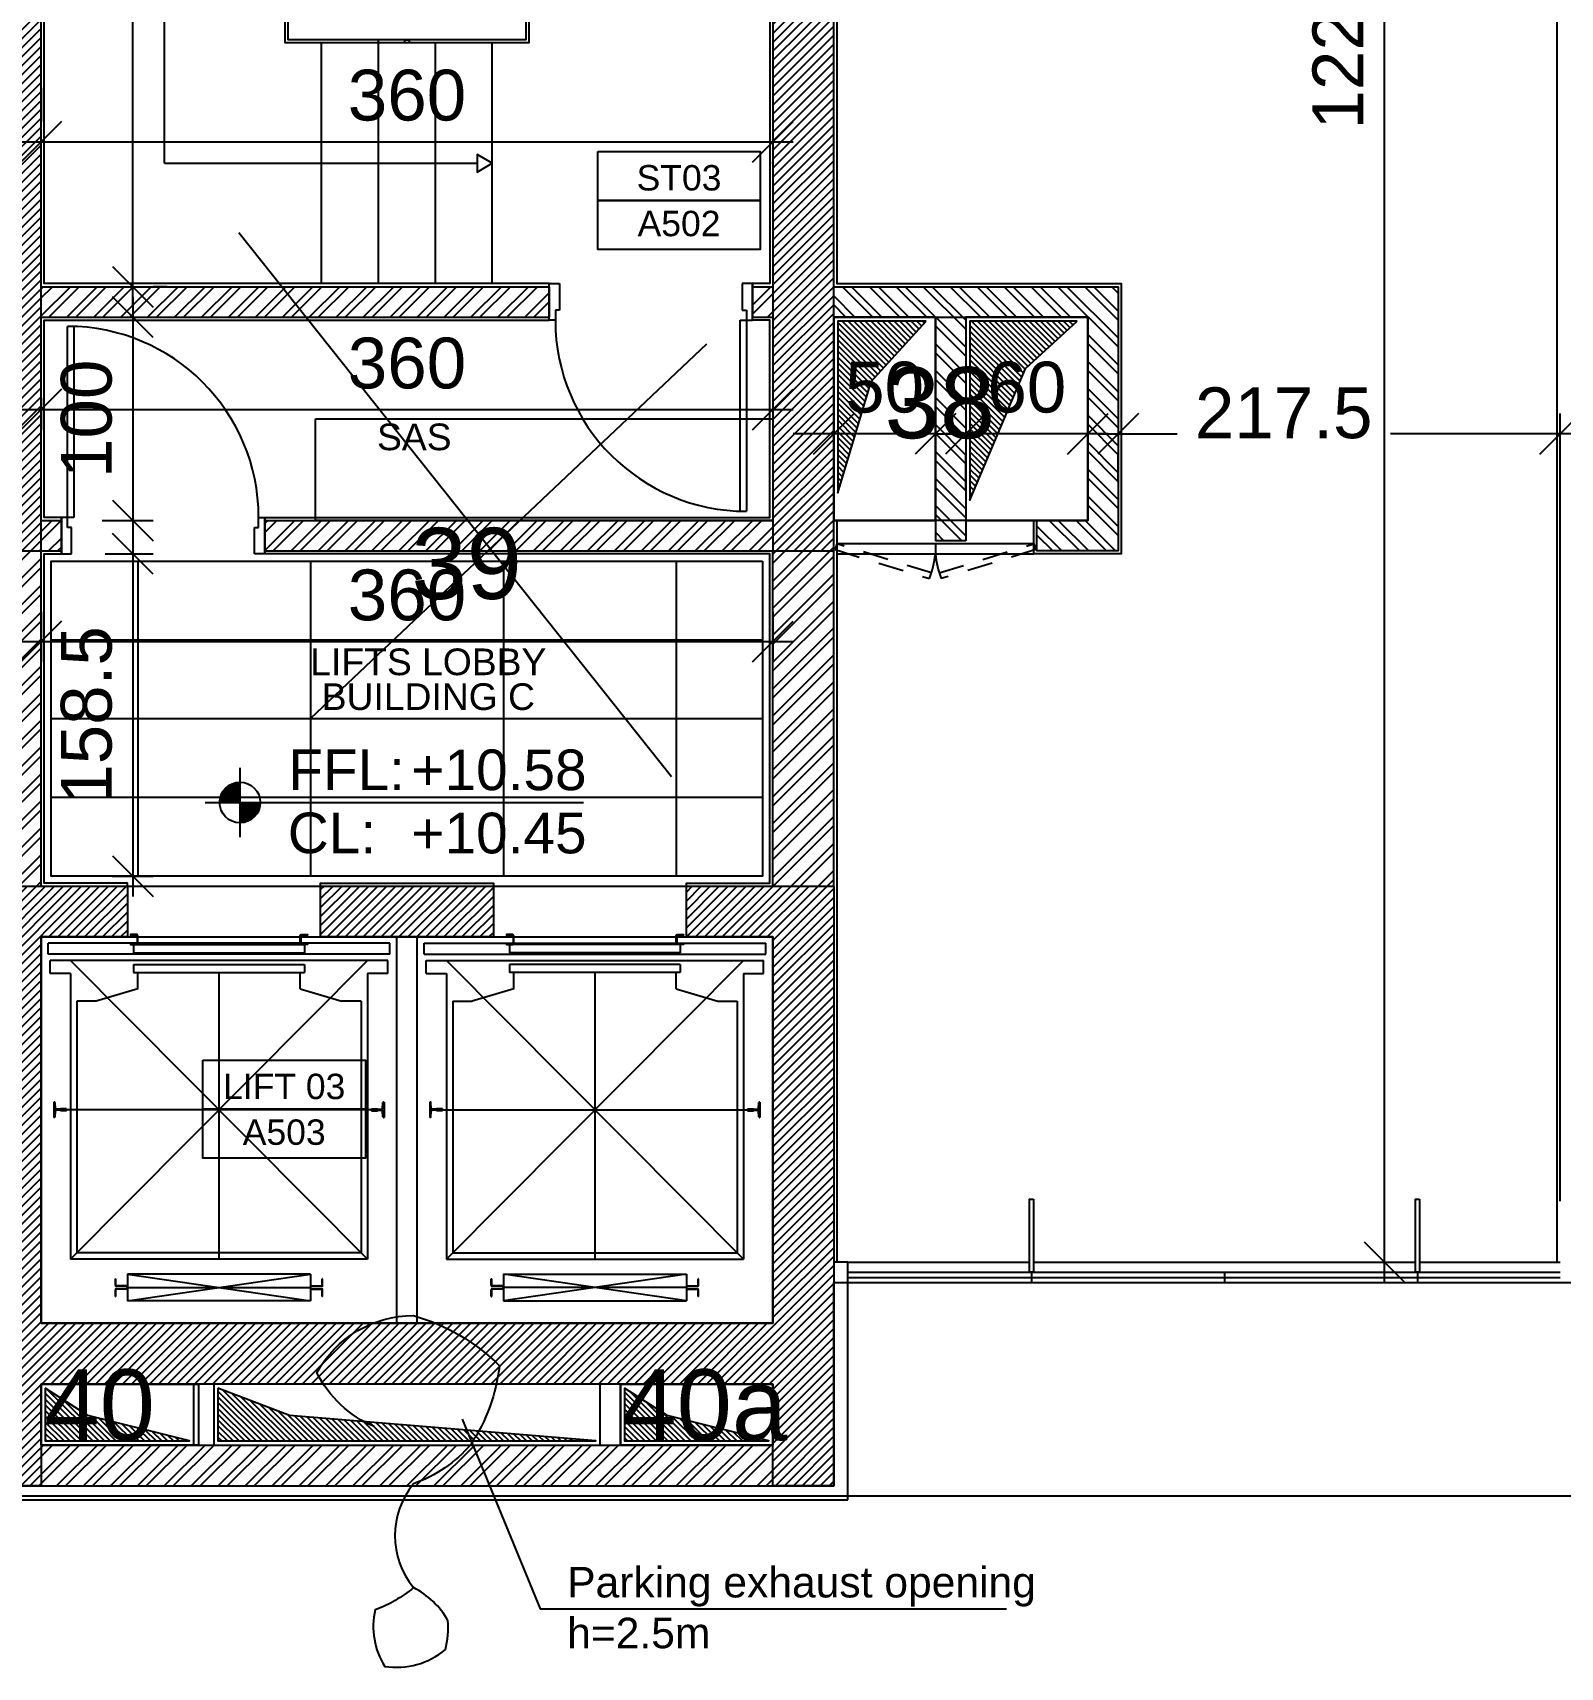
# Model space of a CAD drawing. Header units: inches. Extents: x -0.1 to 45.6, y -3.9 to 61.5.
# Drawn here: x 11.84 to 19.35, y 6.11 to 14.16 of the extents above; entities that cross this region are included whole.
import ezdxf
from ezdxf.enums import TextEntityAlignment as Align

# ---------------------------------------------------------------- set-up
doc = ezdxf.new("R2010")
doc.units = ezdxf.units.IN
doc.header["$MEASUREMENT"] = 0
doc.header["$PDMODE"] = 35
doc.header["$PDSIZE"] = 0.3
doc.linetypes.add('HIDDEN2', pattern=[0.1875, 0.125, -0.0625])
doc.layers.get('0').update_dxf_attribs({"linetype": 'CONTINUOUS'})
doc.layers.get('DEFPOINTS').update_dxf_attribs({"linetype": 'CONTINUOUS'})
for name, color, linetype in [('A-ALU', 9, 'CONTINUOUS'), ('A-ANNO-EVTRTAG', 7, 'CONTINUOUS'), ('A-ANNO-IDTAG', 7, 'CONTINUOUS'), ('A-ANNO-LEVL', 3, 'CONTINUOUS'), ('A-ANNO-STR-TAG', 7, 'CONTINUOUS'), ('A-AREAS', 6, 'CONTINUOUS'), ('A-AREAS-TXT', 6, 'CONTINUOUS'), ('A-asc', 15, 'CONTINUOUS'), ('a-dim', 3, 'CONTINUOUS'), ('A-Door', 1, 'CONTINUOUS'), ('A-FLOR-HRAL', 15, 'CONTINUOUS'), ('A-FLOR-STRS', 40, 'CONTINUOUS'), ('A-FLOR-STRS-ARO', 1, 'CONTINUOUS'), ('A-HATCH-CONC', 8, 'CONTINUOUS'), ('A-HATCH-WALL', 8, 'CONTINUOUS'), ('A-PLASTER', 8, 'CONTINUOUS'), ('A-PORTE', 1, 'CONTINUOUS'), ('A-proj-marble', 137, 'CONTINUOUS'), ('A-PROJECTION', 9, 'CONTINUOUS'), ('a-revetement', 1, 'CONTINUOUS'), ('a-shaft', 251, 'CONTINUOUS'), ('a-text', 3, 'CONTINUOUS'), ('A-WALL', 4, 'CONTINUOUS'), ('S-1ST$0$A-SHAFT 1ST', 8, 'CONTINUOUS'), ('S-1ST$0$A-SHAFT GR', 8, 'CONTINUOUS'), ('S-1ST$0$A-STR 1ST', 2, 'CONTINUOUS'), ('S-1ST$0$S-SLAB LIMIT 1ST', 1, 'CONTINUOUS')]:
    doc.layers.add(name, color=color, linetype=linetype)
doc.styles.add('A100-STEXT', font='ARIAL.TTF', dxfattribs={"height": 0.25})
doc.styles.add('BLOCK', font='ARIAL.TTF', dxfattribs={"width": 0.8, "height": 0.25})
doc.dimstyles.new('A100-DIM', dxfattribs={"dimtxt": 0.25, "dimasz": 0.2, "dimexe": 0.1, "dimexo": 0.3, "dimgap": 0.1, "dimtad": 1, "dimlfac": 100, "dimrnd": 0.5, "dimdsep": 46, "dimtxsty": 'A100-STEXT', "dimblk1": 'OBLIQUE', "dimblk2": 'OBLIQUE', "dimsah": 1, "dimcen": -0.05, "dimdle": 0.1, "dimclrd": 15, "dimclre": 15, "dimclrt": 256, "dimadec": 0, "dimazin": 0, "dimtfac": 0.28, "dimtix": 1, "dimtmove": 2, "dimatfit": 3, "dimldrblk": 'OBLIQUE', "dimfxl": 0, "dimtolj": 1, "dimarcsym": 0})
pattern_1 = [(45, (-9e-11, -0.043868), (-0.022097087, 0.022097087), [])]
pattern_2 = [(315, (-9e-11, -0.043868), (0.014142136, 0.014142136), [])]
pattern_3 = [(45, (-2e-10, -0.04382), (-0.06629126, 0.06629126), []), (45, (0.04419, -0.04382), (-0.06629126, 0.06629126), [])]

# ---------------------------------------------------------------- blocks, each defined once
blk = doc.blocks.new('LVTAG_P')
for p, q in [((0, 0.00213), (0, -0.00213)), ((-0.00213, 0), (0.02113, 0))]:
    blk.add_line(p, q)
at = {"const_width": 0.00125}
for points in [[(0, 0.00062, 0.414214), (-0.00062, 0, 1)], [(0, -0.00062, 0.414214), (0.00062, 0, 1)]]:
    blk.add_lwpolyline(points, format="xyb", dxfattribs=at)
blk.add_circle((0, 0), 0.00125)
at = {"style": 'BLOCK'}
for s, p in [('FFL:', (0.00297, 0.00076)), ('CL:', (0.00294, -0.00312))]:
    blk.add_text(s, height=0.0025, dxfattribs=at).set_placement(p)
for p in [(0.01054, 0.00076), (0.01054, -0.00313)]:
    blk.add_attdef('+00.00', p, '', height=0.0025, dxfattribs=at)
blk = doc.blocks.new('A-AXIS$0$block-elevator')
at = {"color": 0}
for p, q in [((1.571, 1.555), (-0.109, 1.555)), ((-0.109, 1.5), (-0.109, 1.555)), ((0.311, 1.5475), (0.311, 1.5075)), ((0.311, 1.5475), (1.151, 1.5475)), ((1.151, 1.5475), (1.151, 1.5075)), ((1.571, 1.5), (1.571, 1.555)), ((1.606, -0.315), (1.606, 1.585)), ((1.706, -0.315), (1.706, 1.585)), ((1.741, 1.555), (3.421, 1.555)), ((1.741, 1.5), (1.741, 1.555)), ((2.161, 1.5475), (2.161, 1.5075)), ((3.001, 1.5475), (2.161, 1.5475)), ((3.001, 1.5475), (3.001, 1.5075)), ((3.421, 1.5), (3.421, 1.555)), ((1.571, 1.5), (-0.109, 1.5)), ((1.561, 1.47), (-0.099, 1.47)), ((-0.099, 1.405), (-0.099, 1.47)), ((1.462, 0), (0, 1.47)), ((0, 0), (1.462, 1.47)), ((0.311, 1.5075), (1.151, 1.5075)), ((0.311, 1.45), (1.151, 1.45)), ((0.311, 1.45), (0.311, 1.41)), ((1.151, 1.45), (1.151, 1.41)), ((1.561, 1.405), (1.561, 1.47)), ((1.741, 1.5), (3.421, 1.5)), ((1.751, 1.47), (3.411, 1.47)), ((1.751, 1.405), (1.751, 1.47)), ((3.312, 0), (1.85, 1.47)), ((1.85, 0), (3.312, 1.47)), ((3.001, 1.5075), (2.161, 1.5075)), ((3.001, 1.45), (2.161, 1.45)), ((2.161, 1.45), (2.161, 1.41)), ((3.001, 1.45), (3.001, 1.41)), ((3.411, 1.405), (3.411, 1.47)), ((0, 1.405), (-0.099, 1.405)), ((0, 1.405), (0, 0)), ((0.311, 1.41), (1.151, 1.41)), ((0.331, 1.33), (0.331, 1.41)), ((0.731, 1.41), (0.731, 0)), ((1.131, 1.33), (1.131, 1.41)), ((1.462, 1.405), (1.462, 0)), ((1.561, 1.405), (1.462, 1.405)), ((1.751, 1.405), (1.85, 1.405)), ((1.85, 1.405), (1.85, 0)), ((3.001, 1.41), (2.161, 1.41)), ((2.181, 1.33), (2.181, 1.41)), ((2.581, 1.41), (2.581, 0)), ((2.981, 1.33), (2.981, 1.41)), ((3.312, 1.405), (3.312, 0)), ((3.312, 1.405), (3.411, 1.405)), ((0.331, 1.33), (0.126, 1.27)), ((1.131, 1.33), (1.336, 1.27)), ((2.181, 1.33), (1.976, 1.27)), ((2.981, 1.33), (3.186, 1.27)), ((0.031, 1.27), (0.031, 0.03)), ((0.126, 1.27), (0.031, 1.27)), ((1.431, 1.27), (1.336, 1.27)), ((1.431, 1.27), (1.431, 0.03)), ((1.881, 1.27), (1.976, 1.27)), ((1.881, 1.27), (1.881, 0.03)), ((3.186, 1.27), (3.281, 1.27)), ((3.281, 1.27), (3.281, 0.03)), ((-0.081, 0.7725), (-0.081, 0.6975)), ((-0.0784, 0.7725), (-0.081, 0.7725)), ((-0.0742, 0.7418), (-0.0759, 0.7701)), ((-0.0759, 0.6999), (-0.0742, 0.7282)), ((-0.0505, 0.738), (-0.0702, 0.738)), ((-0.0505, 0.732), (-0.0702, 0.732)), ((-0.049, 0.74), (-0.049, 0.7395)), ((-0.02, 0.74), (-0.049, 0.74)), ((-0.049, 0.7305), (-0.049, 0.73)), ((-0.02, 0.73), (-0.049, 0.73)), ((-0.019, 0.739), (-0.02, 0.74)), ((-0.02, 0.73), (-0.019, 0.731)), ((-0.019, 0.739), (-0.019, 0.731)), ((1.481, 0.735), (-0.019, 0.735)), ((1.481, 0.739), (1.482, 0.74)), ((1.481, 0.739), (1.481, 0.731)), ((1.482, 0.73), (1.481, 0.731)), ((1.482, 0.74), (1.511, 0.74)), ((1.482, 0.73), (1.511, 0.73)), ((1.511, 0.74), (1.511, 0.7395)), ((1.511, 0.7305), (1.511, 0.73)), ((1.5125, 0.738), (1.5322, 0.738)), ((1.5125, 0.732), (1.5322, 0.732)), ((1.5362, 0.7418), (1.5379, 0.7701)), ((1.5379, 0.6999), (1.5362, 0.7282)), ((1.5404, 0.7725), (1.543, 0.7725)), ((1.543, 0.7725), (1.543, 0.6975)), ((1.769, 0.7725), (1.769, 0.6975)), ((1.7716, 0.7725), (1.769, 0.7725)), ((1.7758, 0.7418), (1.7741, 0.7701)), ((1.7741, 0.6999), (1.7758, 0.7282)), ((1.7995, 0.738), (1.7798, 0.738)), ((1.7995, 0.732), (1.7798, 0.732)), ((1.801, 0.74), (1.801, 0.7395)), ((1.83, 0.74), (1.801, 0.74)), ((1.801, 0.7305), (1.801, 0.73)), ((1.83, 0.73), (1.801, 0.73)), ((1.831, 0.739), (1.83, 0.74)), ((1.83, 0.73), (1.831, 0.731)), ((1.831, 0.739), (1.831, 0.731)), ((1.831, 0.735), (3.331, 0.735)), ((3.331, 0.739), (3.332, 0.74)), ((3.331, 0.739), (3.331, 0.731)), ((3.332, 0.73), (3.331, 0.731)), ((3.332, 0.74), (3.361, 0.74)), ((3.332, 0.73), (3.361, 0.73)), ((3.361, 0.74), (3.361, 0.7395)), ((3.361, 0.7305), (3.361, 0.73)), ((3.3625, 0.738), (3.3822, 0.738)), ((3.3625, 0.732), (3.3822, 0.732)), ((3.3862, 0.7418), (3.3879, 0.7701)), ((3.3879, 0.6999), (3.3862, 0.7282)), ((3.3904, 0.7725), (3.393, 0.7725)), ((3.393, 0.7725), (3.393, 0.6975)), ((-0.0784, 0.6975), (-0.081, 0.6975)), ((1.5404, 0.6975), (1.543, 0.6975)), ((1.7716, 0.6975), (1.769, 0.6975)), ((3.3904, 0.6975), (3.393, 0.6975)), ((1.462, 0), (0, 0)), ((1.431, 0.03), (0.031, 0.03)), ((1.85, 0), (3.312, 0)), ((1.881, 0.03), (3.281, 0.03)), ((0.281, -0.075), (1.181, -0.205)), ((0.281, -0.205), (1.181, -0.075)), ((1.181, -0.075), (0.281, -0.075)), ((0.281, -0.075), (0.281, -0.205)), ((1.181, -0.075), (1.181, -0.205)), ((3.031, -0.205), (2.131, -0.075)), ((3.031, -0.075), (2.131, -0.205)), ((2.131, -0.075), (3.031, -0.075)), ((2.131, -0.075), (2.131, -0.205)), ((3.031, -0.075), (3.031, -0.205)), ((0.221, -0.129), (0.221, -0.0965)), ((0.221, -0.0965), (0.223, -0.0965)), ((0.221, -0.1835), (0.221, -0.151)), ((0.223, -0.129), (0.223, -0.0965)), ((0.223, -0.1835), (0.223, -0.151)), ((0.276, -0.132), (0.226, -0.132)), ((0.276, -0.134), (0.226, -0.134)), ((0.276, -0.146), (0.226, -0.146)), ((0.276, -0.148), (0.226, -0.148)), ((0.279, -0.143), (0.279, -0.137)), ((0.281, -0.137), (0.281, -0.143)), ((0.281, -0.14), (1.181, -0.14)), ((1.181, -0.137), (1.181, -0.143)), ((1.183, -0.143), (1.183, -0.137)), ((1.186, -0.132), (1.236, -0.132)), ((1.186, -0.134), (1.236, -0.134)), ((1.186, -0.146), (1.236, -0.146)), ((1.186, -0.148), (1.236, -0.148)), ((1.239, -0.129), (1.239, -0.0965)), ((1.241, -0.0965), (1.239, -0.0965)), ((1.239, -0.1835), (1.239, -0.151)), ((1.241, -0.129), (1.241, -0.0965)), ((1.241, -0.1835), (1.241, -0.151)), ((2.071, -0.129), (2.071, -0.0965)), ((2.071, -0.0965), (2.073, -0.0965)), ((2.071, -0.1835), (2.071, -0.151)), ((2.073, -0.129), (2.073, -0.0965)), ((2.073, -0.1835), (2.073, -0.151)), ((2.126, -0.132), (2.076, -0.132)), ((2.126, -0.134), (2.076, -0.134)), ((2.126, -0.146), (2.076, -0.146)), ((2.126, -0.148), (2.076, -0.148)), ((2.129, -0.143), (2.129, -0.137)), ((2.131, -0.137), (2.131, -0.143)), ((3.031, -0.14), (2.131, -0.14)), ((3.031, -0.137), (3.031, -0.143)), ((3.033, -0.143), (3.033, -0.137)), ((3.036, -0.132), (3.086, -0.132)), ((3.036, -0.134), (3.086, -0.134)), ((3.036, -0.146), (3.086, -0.146)), ((3.036, -0.148), (3.086, -0.148)), ((3.089, -0.129), (3.089, -0.0965)), ((3.091, -0.0965), (3.089, -0.0965)), ((3.089, -0.1835), (3.089, -0.151)), ((3.091, -0.129), (3.091, -0.0965)), ((3.091, -0.1835), (3.091, -0.151)), ((0.221, -0.1835), (0.223, -0.1835)), ((1.181, -0.205), (0.281, -0.205)), ((1.241, -0.1835), (1.239, -0.1835)), ((2.071, -0.1835), (2.073, -0.1835)), ((2.131, -0.205), (3.031, -0.205)), ((3.091, -0.1835), (3.089, -0.1835))]:
    blk.add_line(p, q, dxfattribs=at)
for points in [[(0.325, 1.5475, 0.414214), (0.331, 1.5535), (0.331, 1.5915, 0.414214), (0.325, 1.5975), (0.296, 1.5975), (0.296, 1.5945), (0.325, 1.5945, -0.414214), (0.328, 1.5915), (0.328, 1.5535, -0.414214), (0.325, 1.5505), (0.296, 1.5505), (0.296, 1.5475)], [(1.137, 1.5505), (1.166, 1.5505), (1.166, 1.5475), (1.137, 1.5475, -0.414214), (1.131, 1.5535), (1.131, 1.5915, -0.414214), (1.137, 1.5975), (1.166, 1.5975), (1.166, 1.5945), (1.137, 1.5945, 0.414214), (1.134, 1.5915), (1.134, 1.5535, 0.414214)], [(2.175, 1.5505), (2.146, 1.5505), (2.146, 1.5475), (2.175, 1.5475, 0.414214), (2.181, 1.5535), (2.181, 1.5915, 0.414214), (2.175, 1.5975), (2.146, 1.5975), (2.146, 1.5945), (2.175, 1.5945, -0.414214), (2.178, 1.5915), (2.178, 1.5535, -0.414214)], [(2.987, 1.5475, -0.414214), (2.981, 1.5535), (2.981, 1.5915, -0.414214), (2.987, 1.5975), (3.016, 1.5975), (3.016, 1.5945), (2.987, 1.5945, 0.414214), (2.984, 1.5915), (2.984, 1.5535, 0.414214), (2.987, 1.5505), (3.016, 1.5505), (3.016, 1.5475)]]:
    blk.add_lwpolyline(points, format="xyb", close=True, dxfattribs=at)
for centre, radius, start, end in [((-0.0784, 0.77), 0.0025, 3.31778, 90), ((-0.0702, 0.742), 0.004, 183.31778, 270), ((-0.0702, 0.728), 0.004, 90, 176.68222), ((-0.0505, 0.7395), 0.0015, 270, 0), ((-0.0505, 0.7305), 0.0015, 0, 90), ((1.5125, 0.7395), 0.0015, 180, 270), ((1.5125, 0.7305), 0.0015, 90, 180), ((1.5322, 0.742), 0.004, 270, 356.68222), ((1.5322, 0.728), 0.004, 3.31778, 90), ((1.5404, 0.77), 0.0025, 90, 176.68222), ((1.7716, 0.77), 0.0025, 3.31778, 90), ((1.7798, 0.742), 0.004, 183.31778, 270), ((1.7798, 0.728), 0.004, 90, 176.68222), ((1.7995, 0.7395), 0.0015, 270, 0), ((1.7995, 0.7305), 0.0015, 0, 90), ((3.3625, 0.7395), 0.0015, 180, 270), ((3.3625, 0.7305), 0.0015, 90, 180), ((3.3822, 0.742), 0.004, 270, 356.68222), ((3.3822, 0.728), 0.004, 3.31778, 90), ((3.3904, 0.77), 0.0025, 90, 176.68222), ((-0.0784, 0.7), 0.0025, 270, 356.68222), ((1.5404, 0.7), 0.0025, 183.31778, 270), ((1.7716, 0.7), 0.0025, 270, 356.68222), ((3.3904, 0.7), 0.0025, 183.31778, 270), ((0.226, -0.129), 0.005, 180, 270), ((0.226, -0.151), 0.005, 90, 180), ((0.226, -0.129), 0.003, 180, 270), ((0.226, -0.151), 0.003, 90, 180), ((0.276, -0.137), 0.005, 0, 90), ((0.276, -0.137), 0.003, 0, 90), ((0.276, -0.143), 0.005, 270, 0), ((0.276, -0.143), 0.003, 270, 0), ((1.186, -0.137), 0.005, 90, 180), ((1.186, -0.143), 0.005, 180, 270), ((1.186, -0.137), 0.003, 90, 180), ((1.186, -0.143), 0.003, 180, 270), ((1.236, -0.129), 0.005, 270, 0), ((1.236, -0.129), 0.003, 270, 0), ((1.236, -0.151), 0.005, 0, 90), ((1.236, -0.151), 0.003, 0, 90), ((2.076, -0.129), 0.005, 180, 270), ((2.076, -0.151), 0.005, 90, 180), ((2.076, -0.129), 0.003, 180, 270), ((2.076, -0.151), 0.003, 90, 180), ((2.126, -0.137), 0.005, 0, 90), ((2.126, -0.137), 0.003, 0, 90), ((2.126, -0.143), 0.005, 270, 0), ((2.126, -0.143), 0.003, 270, 0), ((3.036, -0.137), 0.005, 90, 180), ((3.036, -0.143), 0.005, 180, 270), ((3.036, -0.137), 0.003, 90, 180), ((3.036, -0.143), 0.003, 180, 270), ((3.086, -0.129), 0.005, 270, 0), ((3.086, -0.129), 0.003, 270, 0), ((3.086, -0.151), 0.005, 0, 90), ((3.086, -0.151), 0.003, 0, 90)]:
    blk.add_arc(centre, radius, start, end, dxfattribs=at)
blk = doc.blocks.new('P100E18D')
at = {"layer": 'A-PORTE'}
for p, q in [((0.03, 0.18), (0.03, 1.12)), ((0.06, 1.12), (0.06, 0.18)), ((0.03, 0.18), (0, 0.18)), ((0, 0.18), (0, 0)), ((0.06, 0.18), (0.02, 0.18)), ((0.03, 0.13), (0.03, 0.18)), ((0.97, 0.18), (1, 0.18)), ((0.97, 0.13), (0.97, 0.18)), ((1, 0.18), (1, 0)), ((0.05, 0.13), (0.03, 0.13)), ((0.05, 0), (0.05, 0.13)), ((0.95, 0), (0.95, 0.13)), ((0.95, 0.13), (0.97, 0.13)), ((0, 0), (0.05, 0)), ((1, 0), (0.95, 0))]:
    blk.add_line(p, q, dxfattribs=at)
blk.add_arc((0.03, 0.18), 0.94, 0, 90, dxfattribs=at)
blk = doc.blocks.new('EVTRTAG')
at = {"color": 7}
for points in [[(-0.008, 0.00482), (0.008, 0.00482), (0.008, 0), (-0.008, 0)], [(-0.008, 0), (0.008, 0), (0.008, -0.00482), (-0.008, -0.00482)]]:
    blk.add_lwpolyline(points, close=True, dxfattribs=at)
at = {"color": 7, "style": 'BLOCK'}
blk.add_attdef('EVTR', text='', height=0.0025, dxfattribs=at).set_placement((0, 0.00225), align=Align.MIDDLE)
blk.add_attdef('DWG', text='', height=0.0025, rotation=360, dxfattribs=at).set_placement((0, -0.00225), align=Align.MIDDLE)
blk = doc.blocks.new('ST_TAG')
at = {"color": 7}
for points in [[(-0.008, 0.00482), (0.008, 0.00482), (0.008, 0), (-0.008, 0)], [(-0.008, 0), (0.008, 0), (0.008, -0.00482), (-0.008, -0.00482)]]:
    blk.add_lwpolyline(points, close=True, dxfattribs=at)
at = {"color": 7, "style": 'BLOCK'}
blk.add_attdef('ST', text='', height=0.0025, dxfattribs=at).set_placement((0, 0.00225), align=Align.MIDDLE)
blk.add_attdef('DWG', text='', height=0.0025, rotation=360, dxfattribs=at).set_placement((0, -0.00225), align=Align.MIDDLE)
blk = doc.blocks.new('_OBLIQUE')
at = {"color": 0, "linetype": 'ByBlock'}
blk.add_line((-0.5, -0.5), (0.5, 0.5), dxfattribs=at)
blk = doc.blocks.new('*D123')
at = {"layer": 'a-dim', "color": 15, "lineweight": -2}
for p, q in [((19.3534, 8.4061), (19.3534, 12.2827)), ((17.0784, 12.1827), (17.4676, 12.1827)), ((19.4534, 12.1827), (18.5173, 12.1827)), ((17.1784, 11.9561), (17.1784, 12.0827))]:
    blk.add_line(p, q, dxfattribs=at)
at = {"layer": 'DEFPOINTS', "color": 0}
for p in [(17.1784, 12.2561), (17.1784, 12.1827), (19.3534, 8.1061)]:
    blk.add_point(p, dxfattribs=at)
at = {"layer": 'a-dim', "color": 15, "lineweight": -2, "xscale": 0.2, "yscale": 0.2, "zscale": 0.2, "rotation": 180}
blk.add_blockref('_OBLIQUE', (17.1784, 12.1827), dxfattribs=at)
at = {"layer": 'a-dim', "color": 15, "lineweight": -2, "xscale": 0.2, "yscale": 0.2, "zscale": 0.2}
blk.add_blockref('_OBLIQUE', (19.3534, 12.1827), dxfattribs=at)
at = {"layer": 'a-dim', "insert": (17.9924, 12.2838), "char_height": 0.25, "attachment_point": 5, "style": 'A100-STEXT'}
blk.add_mtext('\\A1;217.5', dxfattribs=at)
blk = doc.blocks.new('*D124')
at = {"layer": 'a-dim', "color": 15, "lineweight": -2}
for p, q in [((17.1284, 12.1827), (16.3284, 12.1827)), ((16.4284, 11.9061), (16.4284, 12.0827)), ((17.0284, 11.9561), (17.0284, 12.0827))]:
    blk.add_line(p, q, dxfattribs=at)
at = {"layer": 'DEFPOINTS', "color": 0}
for p in [(17.0284, 12.2561), (16.4284, 12.2061), (16.4284, 12.1827)]:
    blk.add_point(p, dxfattribs=at)
at = {"layer": 'a-dim', "color": 15, "lineweight": -2, "xscale": 0.2, "yscale": 0.2, "zscale": 0.2, "rotation": 180}
blk.add_blockref('_OBLIQUE', (16.4284, 12.1827), dxfattribs=at)
at = {"layer": 'a-dim', "color": 15, "lineweight": -2, "xscale": 0.2, "yscale": 0.2, "zscale": 0.2}
blk.add_blockref('_OBLIQUE', (17.0284, 12.1827), dxfattribs=at)
at = {"layer": 'a-dim', "insert": (16.7284, 12.4104), "char_height": 0.25, "attachment_point": 5, "style": 'A100-STEXT'}
blk.add_mtext('\\A1;60', dxfattribs=at)
blk = doc.blocks.new('*D125')
at = {"layer": 'a-dim', "color": 15, "lineweight": -2}
for p, q in [((15.7784, 11.9061), (15.7784, 12.2827)), ((15.7784, 12.1827), (15.5784, 12.1827)), ((16.2784, 12.1827), (15.7784, 12.1827)), ((16.2784, 12.1827), (16.4784, 12.1827)), ((16.2784, 11.9061), (16.2784, 12.0827))]:
    blk.add_line(p, q, dxfattribs=at)
at = {"layer": 'DEFPOINTS', "color": 0}
for p in [(15.7784, 12.1827), (16.2784, 12.2061), (15.7784, 11.6061)]:
    blk.add_point(p, dxfattribs=at)
at = {"layer": 'a-dim', "color": 15, "lineweight": -2, "xscale": 0.2, "yscale": 0.2, "zscale": 0.2}
blk.add_blockref('_OBLIQUE', (15.7784, 12.1827), dxfattribs=at)
at = {"layer": 'a-dim', "color": 15, "lineweight": -2, "xscale": 0.2, "yscale": 0.2, "zscale": 0.2, "rotation": 180}
blk.add_blockref('_OBLIQUE', (16.2784, 12.1827), dxfattribs=at)
at = {"layer": 'a-dim', "insert": (16.0284, 12.4104), "char_height": 0.25, "attachment_point": 5, "style": 'A100-STEXT'}
blk.add_mtext('\\A1;50', dxfattribs=at)
blk = doc.blocks.new('*D133')
at = {"layer": 'a-dim', "color": 15, "lineweight": -2}
for p, q in [((18.4882, 8.0061), (18.4882, 20.4211)), ((19.0534, 20.3211), (18.3882, 20.3211)), ((17.4784, 8.1061), (18.5882, 8.1061))]:
    blk.add_line(p, q, dxfattribs=at)
at = {"layer": 'DEFPOINTS', "color": 0}
for p in [(18.4882, 20.3211), (19.3534, 20.3211), (17.1784, 8.1061)]:
    blk.add_point(p, dxfattribs=at)
at = {"layer": 'a-dim', "color": 15, "lineweight": -2, "xscale": 0.2, "yscale": 0.2, "zscale": 0.2}
for p, rotation in [((18.4882, 20.3211), 90), ((18.4882, 8.1061), 270)]:
    blk.add_blockref('_OBLIQUE', p, dxfattribs=dict(at, rotation=rotation))
at = {"layer": 'a-dim', "insert": (18.2606, 14.2136), "char_height": 0.25, "attachment_point": 5, "rotation": 90, "style": 'A100-STEXT'}
blk.add_mtext('\\A1;1221.5', dxfattribs=at)
blk = doc.blocks.new('*D140')
at = {"layer": 'a-dim', "color": 15, "lineweight": -2}
for p, q in [((11.8784, 11.3061), (11.8784, 11.06)), ((15.4784, 11.3061), (15.4784, 11.06)), ((11.7784, 11.16), (15.5784, 11.16))]:
    blk.add_line(p, q, dxfattribs=at)
at = {"layer": 'DEFPOINTS', "color": 0}
for p in [(11.8784, 11.6061), (15.4784, 11.6061), (15.4784, 11.16)]:
    blk.add_point(p, dxfattribs=at)
at = {"layer": 'a-dim', "color": 15, "lineweight": -2, "xscale": 0.2, "yscale": 0.2, "zscale": 0.2, "rotation": 180}
blk.add_blockref('_OBLIQUE', (11.8784, 11.16), dxfattribs=at)
at = {"layer": 'a-dim', "color": 15, "lineweight": -2, "xscale": 0.2, "yscale": 0.2, "zscale": 0.2}
blk.add_blockref('_OBLIQUE', (15.4784, 11.16), dxfattribs=at)
at = {"layer": 'a-dim', "insert": (13.6784, 11.3877), "char_height": 0.25, "attachment_point": 5, "style": 'A100-STEXT'}
blk.add_mtext('\\A1;360', dxfattribs=at)
blk = doc.blocks.new('*D141')
at = {"layer": 'a-dim', "color": 15, "lineweight": -2}
for p, q in [((11.8784, 12.3579), (11.8784, 12.2012)), ((11.7784, 12.3012), (15.5784, 12.3012)), ((15.4784, 12.2079), (15.4784, 12.2012))]:
    blk.add_line(p, q, dxfattribs=at)
at = {"layer": 'DEFPOINTS', "color": 0}
for p in [(11.8784, 12.6579), (15.4784, 12.5079), (15.4784, 12.3012)]:
    blk.add_point(p, dxfattribs=at)
at = {"layer": 'a-dim', "color": 15, "lineweight": -2, "xscale": 0.2, "yscale": 0.2, "zscale": 0.2, "rotation": 180}
blk.add_blockref('_OBLIQUE', (11.8784, 12.3012), dxfattribs=at)
at = {"layer": 'a-dim', "color": 15, "lineweight": -2, "xscale": 0.2, "yscale": 0.2, "zscale": 0.2}
blk.add_blockref('_OBLIQUE', (15.4784, 12.3012), dxfattribs=at)
at = {"layer": 'a-dim', "insert": (13.6784, 12.5289), "char_height": 0.25, "attachment_point": 5, "style": 'A100-STEXT'}
blk.add_mtext('\\A1;360', dxfattribs=at)
blk = doc.blocks.new('*D142')
at = {"layer": 'a-dim', "color": 15, "lineweight": -2}
for p, q in [((12.3297, 12.8561), (12.3297, 11.6561)), ((12.1784, 12.7561), (12.4297, 12.7561)), ((12.1784, 11.7561), (12.4297, 11.7561))]:
    blk.add_line(p, q, dxfattribs=at)
at = {"layer": 'DEFPOINTS', "color": 0}
for p in [(11.8784, 12.7561), (11.8784, 11.7561), (12.3297, 11.7561)]:
    blk.add_point(p, dxfattribs=at)
at = {"layer": 'a-dim', "color": 15, "lineweight": -2, "xscale": 0.2, "yscale": 0.2, "zscale": 0.2}
for p, rotation in [((12.3297, 12.7561), 90), ((12.3297, 11.7561), 270)]:
    blk.add_blockref('_OBLIQUE', p, dxfattribs=dict(at, rotation=rotation))
at = {"layer": 'a-dim', "insert": (12.102, 12.2561), "char_height": 0.25, "attachment_point": 5, "rotation": 90, "style": 'A100-STEXT'}
blk.add_mtext('\\A1;100', dxfattribs=at)
blk = doc.blocks.new('*D143')
at = {"layer": 'a-dim', "color": 15, "lineweight": -2}
for p, q in [((12.3297, 11.6911), (12.3297, 9.9061)), ((12.1934, 11.5911), (12.4297, 11.5911)), ((12.2284, 10.0061), (12.4297, 10.0061))]:
    blk.add_line(p, q, dxfattribs=at)
at = {"layer": 'DEFPOINTS', "color": 0}
for p in [(11.8934, 11.5911), (11.9284, 10.0061), (12.3297, 10.0061)]:
    blk.add_point(p, dxfattribs=at)
at = {"layer": 'a-dim', "color": 15, "lineweight": -2, "xscale": 0.2, "yscale": 0.2, "zscale": 0.2}
for p, rotation in [((12.3297, 11.5911), 90), ((12.3297, 10.0061), 270)]:
    blk.add_blockref('_OBLIQUE', p, dxfattribs=dict(at, rotation=rotation))
at = {"layer": 'a-dim', "insert": (12.102, 10.7986), "char_height": 0.25, "attachment_point": 5, "rotation": 90, "style": 'A100-STEXT'}
blk.add_mtext('\\A1;158.5', dxfattribs=at)
blk = doc.blocks.new('*D240')
at = {"layer": 'a-dim', "color": 15, "lineweight": -2}
for p, q in [((11.8784, 13.8853), (11.8784, 13.7196)), ((11.7784, 13.6196), (15.5784, 13.6196)), ((15.4784, 13.5129), (15.4784, 13.5196))]:
    blk.add_line(p, q, dxfattribs=at)
at = {"layer": 'DEFPOINTS', "color": 0}
for p in [(15.4784, 13.8129), (15.4784, 13.6196), (11.8784, 13.5853)]:
    blk.add_point(p, dxfattribs=at)
at = {"layer": 'a-dim', "color": 15, "lineweight": -2, "xscale": 0.2, "yscale": 0.2, "zscale": 0.2}
for p, rotation in [((11.8784, 13.6196), 179.999999999976), ((15.4784, 13.6196), 359.999999999976)]:
    blk.add_blockref('_OBLIQUE', p, dxfattribs=dict(at, rotation=rotation))
at = {"layer": 'a-dim', "insert": (13.6784, 13.8473), "char_height": 0.25, "attachment_point": 5, "style": 'A100-STEXT'}
blk.add_mtext('\\A1;360', dxfattribs=at)
blk = doc.blocks.new('*D241')
at = {"layer": 'a-dim', "color": 15, "lineweight": -2}
for p, q in [((12.3297, 12.8061), (12.3297, 17.2911)), ((12.0297, 17.1911), (12.2297, 17.1911)), ((12.4977, 12.9061), (12.4297, 12.9061))]:
    blk.add_line(p, q, dxfattribs=at)
at = {"layer": 'DEFPOINTS', "color": 0}
for p in [(12.3297, 17.1911), (12.3297, 17.1911), (12.1977, 12.9061)]:
    blk.add_point(p, dxfattribs=at)
at = {"layer": 'a-dim', "color": 15, "lineweight": -2, "xscale": 0.2, "yscale": 0.2, "zscale": 0.2}
for p, rotation in [((12.3297, 17.1911), 90), ((12.3297, 12.9061), 270)]:
    blk.add_blockref('_OBLIQUE', p, dxfattribs=dict(at, rotation=rotation))
at = {"layer": 'a-dim', "insert": (12.102, 15.0486), "char_height": 0.25, "attachment_point": 5, "rotation": 90, "style": 'A100-STEXT'}
blk.add_mtext('\\A1;428.5', dxfattribs=at)

msp = doc.modelspace()

# ---------------------------------------------------------------- hatches: boundary and pattern name
at = {"layer": 'A-HATCH-CONC'}
h = msp.add_hatch(dxfattribs=at)
h.set_pattern_fill('ANSI31', color=256, scale=0.25, style=0)
h.set_pattern_definition(pattern_1)
h.paths.add_polyline_path([(15.77837, 20.11271), (15.47837, 20.11271), (15.47837, 17.50613), (11.87837, 17.50613), (11.87837, 20.11271), (11.57837, 20.11271), (11.57837, 11.60613), (11.87837, 11.60613), (11.87837, 17.20613), (15.47837, 17.20613), (15.47837, 11.60613), (15.77837, 11.60613)])
h = msp.add_hatch(dxfattribs=at)
h.set_pattern_fill('ANSI31', color=256, scale=0.25, style=0)
h.set_pattern_definition(pattern_1)
h.paths.add_polyline_path([(15.77837, 9.95613), (15.05337, 9.95613), (15.05337, 9.70613), (15.47837, 9.70613), (15.47837, 7.80613), (11.87837, 7.80613), (11.87837, 9.70613), (12.30337, 9.70613), (12.30337, 9.95613), (11.57837, 9.95613), (11.57837, 7.00613), (11.87837, 7.00613), (11.87837, 7.50613), (12.30337, 7.50613), (15.47837, 7.50613), (15.47837, 7.20613), (15.47837, 7.00613), (15.77837, 7.00613)])
h = msp.add_hatch(dxfattribs=at)
h.set_pattern_fill('ANSI31', color=256, scale=0.25, style=0)
h.set_pattern_definition(pattern_1)
h.paths.add_polyline_path([(14.10337, 9.95613), (13.25337, 9.95613), (13.25337, 9.70613), (14.10337, 9.70613)], flags=17)
at = {"layer": 'A-HATCH-WALL'}
h = msp.add_hatch(dxfattribs=at)
h.set_pattern_fill('ANSI32', color=256, scale=0.25, style=0)
h.set_pattern_definition(pattern_3)
h.paths.add_polyline_path([(14.37837, 12.90618), (11.87837, 12.90618), (11.87837, 12.75618), (14.37837, 12.75618)])
h = msp.add_hatch(dxfattribs=at)
h.set_pattern_fill('ANSI32', color=256, scale=0.25, style=0)
h.set_pattern_definition(pattern_3)
h.paths.add_polyline_path([(15.47837, 12.90618), (15.37837, 12.90618), (15.37837, 12.75618), (15.47837, 12.75618)])
h = msp.add_hatch(dxfattribs=at)
h.set_pattern_fill('ANSI32', color=256, scale=0.25, style=0)
h.set_pattern_definition([(135, (27.35674, -0.04382), (0.06629126, 0.06629126), []), (135, (27.31254, -0.04382), (0.06629126, 0.06629126), [])])
h.paths.add_polyline_path([(15.77837, 12.90618), (17.17837, 12.90618), (17.17837, 11.60618), (16.77837, 11.60618), (16.77837, 11.75618), (17.02837, 11.75618), (17.02837, 12.75618), (16.42837, 12.75618), (16.42837, 11.65618), (16.27837, 11.65618), (16.27837, 12.75618), (15.77837, 12.75618)])
h = msp.add_hatch(dxfattribs=at)
h.set_pattern_fill('ANSI32', color=256, scale=0.25, style=0)
h.set_pattern_definition(pattern_3)
h.paths.add_polyline_path([(11.97837, 11.75618), (11.87837, 11.75618), (11.87837, 11.60618), (11.97837, 11.60618)])
h = msp.add_hatch(dxfattribs=at)
h.set_pattern_fill('ANSI32', color=256, scale=0.25, style=0)
h.set_pattern_definition(pattern_3)
h.paths.add_polyline_path([(15.47837, 11.75618), (12.97837, 11.75618), (12.97837, 11.60618), (15.47837, 11.60618)])
h = msp.add_hatch(dxfattribs=at)
h.set_pattern_fill('ANSI32', color=256, scale=0.25, style=0)
h.set_pattern_definition(pattern_3)
h.paths.add_polyline_path([(11.87837, 11.60618), (11.57837, 11.60618), (11.57837, 9.95618), (11.87837, 9.95618)])
h = msp.add_hatch(dxfattribs=at)
h.set_pattern_fill('ANSI32', color=256, scale=0.25, style=0)
h.set_pattern_definition(pattern_3)
h.paths.add_polyline_path([(15.77837, 11.60618), (15.47837, 11.60618), (15.47837, 9.95618), (15.77837, 9.95618)])
h = msp.add_hatch(dxfattribs=at)
h.set_pattern_fill('ANSI32', color=256, scale=0.25, style=0)
h.set_pattern_definition(pattern_3)
h.paths.add_polyline_path([(15.77837, 11.60618), (15.47837, 11.60618), (15.47837, 9.95618), (15.77837, 9.95618)])
h = msp.add_hatch(dxfattribs=at)
h.set_pattern_fill('ANSI32', color=256, scale=0.25, style=0)
h.set_pattern_definition(pattern_3)
h.paths.add_polyline_path([(15.47837, 7.20618), (11.87837, 7.20618), (11.87837, 7.00618), (15.47837, 7.00618)])
at = {"layer": 'a-shaft'}
h = msp.add_hatch(dxfattribs=at)
h.set_pattern_fill('_USER', color=256, scale=0.02, angle=315, style=0, pattern_type=0)
h.set_pattern_definition([(315, (4.7, -0.043868), (0.014142136, 0.014142136), [])])
h.paths.add_polyline_path([(15.96259, 12.43934), (16.23308, 12.73613), (15.79837, 12.73613), (15.79837, 11.89231)])
h = msp.add_hatch(dxfattribs=at)
h.set_pattern_fill('_USER', color=256, scale=0.02, angle=315, style=0, pattern_type=0)
h.set_pattern_definition([(315, (6.1, -0.043868), (0.014142136, 0.014142136), [])])
h.paths.add_polyline_path([(16.72182, 12.50435), (16.97666, 12.73613), (16.44837, 12.73613), (16.44837, 11.85514)])
h = msp.add_hatch(dxfattribs=at)
h.set_pattern_fill('_USER', color=256, scale=0.02, angle=315, style=0, pattern_type=0)
h.set_pattern_definition(pattern_2)
h.paths.add_polyline_path([(12.60837, 7.22613), (12.10855, 7.35177), (11.89837, 7.48613), (11.89837, 7.22613)])
h = msp.add_hatch(dxfattribs=at)
h.set_pattern_fill('_USER', color=256, scale=0.02, angle=315, style=0, pattern_type=0)
h.set_pattern_definition([(315, (2.02, -0.043868), (0.014142136, 0.014142136), [])])
h.paths.add_polyline_path([(14.60837, 7.22613), (13.10109, 7.35177), (12.74837, 7.48613), (12.74837, 7.22613)])
h = msp.add_hatch(dxfattribs=at)
h.set_pattern_fill('_USER', color=256, scale=0.02, angle=315, style=0, pattern_type=0)
h.set_pattern_definition(pattern_2)
h.paths.add_polyline_path([(14.74837, 7.48613), (14.74837, 7.22613), (15.45837, 7.22613), (14.95855, 7.35177)])

# ---------------------------------------------------------------- linework, layer by layer
at = {"layer": 'A-ALU'}
for p, q in [((15.84837, 8.05613), (19.35337, 8.05613)), ((16.75087, 8.05613), (16.75087, 8.00613)), ((17.70087, 8.05613), (17.70087, 8.00613)), ((18.65087, 8.05613), (18.65087, 8.00613)), ((15.84837, 8.03113), (19.35337, 8.03113)), ((15.84837, 8.00613), (19.35337, 8.00613))]:
    msp.add_line(p, q, dxfattribs=at)
for points in [[(16.76087, 8.41613), (16.76087, 8.05613), (16.74087, 8.05613), (16.74087, 8.41613)], [(18.66087, 8.41613), (18.66087, 8.05613), (18.64087, 8.05613), (18.64087, 8.41613)]]:
    msp.add_lwpolyline(points, close=True, dxfattribs=at)
at = {"layer": 'A-AREAS'}
for points in [[(11.72837, 8.00613), (11.50837, 8.00613), (11.50837, 6.95613), (15.84837, 6.95613), (19.45337, 6.95613), (19.45337, 8.00613), (19.45337, 20.70613), (15.40837, 20.70613), (15.40837, 18.22613), (11.65337, 18.22613), (11.65337, 18.22613), (11.65337, 18.22613), (11.65337, 18.22613), (11.65337, 18.22613), (11.65337, 17.05613), (11.72837, 17.05613)], [(15.77837, 12.75613), (17.02837, 12.75613), (17.02837, 11.75613), (15.77837, 11.75613)], [(13.22837, 12.25613), (15.47837, 12.25613), (15.47837, 11.75613), (13.22837, 11.75613)], [(11.87837, 7.50613), (12.65337, 7.50613), (12.65337, 7.20613), (11.87837, 7.20613)], [(14.72837, 7.50613), (15.47837, 7.50613), (15.47837, 7.20613), (14.72837, 7.20613)]]:
    msp.add_lwpolyline(points, close=True, dxfattribs=at)
at = {"layer": 'A-AREAS-TXT'}
for p, q in [((12.85022, 13.17272), (14.97934, 10.4954)), ((15.15276, 12.62377), (13.20337, 10.78113))]:
    msp.add_line(p, q, dxfattribs=at)
at = {"layer": 'A-AREAS-TXT', "color": 30}
msp.add_lwpolyline([(13.51666, 7.29705, -0.1754958), (13.23468, 7.56131, -0.2751567), (13.71052, 7.84319, -0.1263626), (14.13349, 7.59655, -0.1166553), (13.9925, 7.20896, -0.1310865), (13.71052, 7.01517, 0.3578997), (13.71052, 6.50426, -0.0858631), (13.52139, 6.39507), (13.52139, 6.39507, 0.1990345), (13.56953, 6.11668, 0.2151689), (13.86724, 6.19936, 0.07347), (13.88021, 6.34204, 0.1460978), (13.71052, 6.50426)], format="xyb", dxfattribs=at)
at = {"layer": 'A-Door', "linetype": 'HIDDEN2'}
for points in [[(16.25948, 11.49808), (15.79337, 11.64113), (15.78458, 11.61245), (16.2498, 11.46967)], [(16.29726, 11.49808), (16.76337, 11.64113), (16.77215, 11.61245), (16.30694, 11.46967)]]:
    msp.add_lwpolyline(points, dxfattribs=at)
at = {"layer": 'A-FLOR-HRAL'}
for points in [[(13.07837, 15.05613), (13.07837, 16.00613), (14.27837, 16.00613), (14.27837, 14.10613), (13.07837, 14.10613), (13.07837, 15.034)], [(13.09337, 15.04904), (13.09337, 15.99113), (14.26337, 15.99113), (14.26337, 14.12113), (13.09337, 14.12113), (13.09337, 15.02691)]]:
    msp.add_lwpolyline(points, dxfattribs=at)
msp.add_lwpolyline([(13.68837, 14.10613), (13.66837, 14.10613), (13.66837, 14.12113), (13.68837, 14.12113)], close=True, dxfattribs=at)
at = {"layer": 'A-FLOR-STRS'}
for p, q in [((13.25837, 12.92113), (13.25837, 14.10613)), ((13.53837, 12.92113), (13.53837, 14.11613)), ((13.81837, 12.92113), (13.81837, 14.10613)), ((14.09837, 12.92113), (14.09837, 14.10613))]:
    msp.add_line(p, q, dxfattribs=at)
at = {"layer": 'A-FLOR-STRS-ARO'}
for q in [(12.48587, 15.314), (14.02337, 13.51363)]:
    msp.add_line((12.48587, 13.51363), q, dxfattribs=at)
msp.add_lwpolyline([(14.09837, 13.51363), (14.02337, 13.55693), (14.02337, 13.47033)], close=True, dxfattribs=at)
at = {"layer": 'A-PLASTER'}
msp.add_line((19.33837, 8.10613), (19.33837, 20.32113), dxfattribs=at)
for points in [[(16.57837, 20.33613), (16.57837, 20.32113), (15.79337, 20.32113), (15.79337, 12.92113), (17.19337, 12.92113), (17.19337, 11.59113), (16.76337, 11.59113), (16.76337, 11.75613), (16.77837, 11.75613)], [(14.37837, 12.90613), (14.37837, 12.92113), (11.89337, 12.92113), (11.89337, 17.19113), (15.46337, 17.19113), (15.46337, 12.92113), (15.37837, 12.92113), (15.37837, 12.90613)], [(11.97837, 11.75613), (11.97837, 11.77113), (11.89337, 11.77113), (11.89337, 12.74113), (14.37837, 12.74113), (14.37837, 12.75613)], [(12.97837, 11.75613), (12.97837, 11.77113), (15.46337, 11.77113), (15.46337, 12.74113), (15.37837, 12.74113), (15.37837, 12.75613)], [(15.77837, 11.75613), (15.79337, 11.75613), (15.79337, 8.10613)], [(12.30337, 9.95613), (12.30337, 9.97113), (11.89337, 9.97113), (11.89337, 11.59113), (11.97837, 11.59113), (11.97837, 11.60613)], [(15.05337, 9.95613), (15.05337, 9.97113), (15.46337, 9.97113), (15.46337, 11.59113), (12.97837, 11.59113), (12.97837, 11.60613)], [(13.25337, 9.95613), (13.25337, 9.97113), (14.10337, 9.97113), (14.10337, 9.95613)]]:
    msp.add_lwpolyline(points, dxfattribs=at)
at = {"layer": 'A-PORTE', "ltscale": 4}
msp.add_line((16.27837, 11.64113), (16.27837, 11.59113), dxfattribs=at)
at = {"layer": 'A-PORTE'}
msp.add_lwpolyline([(16.76337, 11.64113), (15.79337, 11.64113), (15.79337, 11.59113), (16.76337, 11.59113)], close=True, dxfattribs=at)
at = {"layer": 'A-PORTE', "ltscale": 4}
for centre, start, end in [((15.79337, 11.64113), 339.410748, 354.114012), ((16.76337, 11.64113), 185.885988, 200.589252)]:
    msp.add_arc(centre, 0.48757, start, end, dxfattribs=at)
at = {"layer": 'A-proj-marble'}
for p, q in [((12.35337, 11.55613), (12.35337, 10.00613)), ((13.20337, 11.55613), (13.20337, 10.00613)), ((14.15337, 11.55613), (14.15337, 10.00613)), ((15.00337, 11.55613), (15.00337, 10.00613)), ((11.92837, 11.16863), (15.42837, 11.16863)), ((11.92837, 10.78113), (15.42837, 10.78113)), ((11.92837, 10.39363), (15.42837, 10.39363))]:
    msp.add_line(p, q, dxfattribs=at)
msp.add_lwpolyline([(15.42837, 11.55613), (15.42837, 10.00613), (11.92837, 10.00613), (11.92837, 11.55613), (15.42837, 11.55613)], dxfattribs=at)
at = {"layer": 'A-PROJECTION', "ltscale": 4}
for p, q in [((16.27837, 11.75613), (15.79337, 11.75613)), ((16.76337, 11.75613), (16.42837, 11.75613))]:
    msp.add_line(p, q, dxfattribs=at)
at = {"layer": 'A-PROJECTION'}
for p, q in [((12.30337, 9.95613), (13.25337, 9.95613)), ((14.10337, 9.95613), (15.05337, 9.95613)), ((12.30337, 9.70613), (13.25337, 9.70613)), ((14.10337, 9.70613), (15.05337, 9.70613)), ((15.84837, 8.10613), (16.74087, 8.10613)), ((16.76087, 8.10613), (18.64087, 8.10613)), ((18.66087, 8.10613), (19.35337, 8.10613))]:
    msp.add_line(p, q, dxfattribs=at)
at = {"layer": 'a-revetement'}
for p, q in [((15.84837, 8.10613), (15.77837, 8.10613)), ((15.84837, 6.93613), (15.84837, 8.10613)), ((11.50837, 6.93613), (15.84837, 6.93613))]:
    msp.add_line(p, q, dxfattribs=at)
at = {"layer": 'a-shaft'}
for points in [[(16.23308, 12.73613), (15.79837, 12.73613), (15.79837, 11.89231), (15.96259, 12.43934)], [(16.97666, 12.73613), (16.44837, 12.73613), (16.44837, 11.85514), (16.72182, 12.50435)], [(11.89837, 7.48613), (11.89837, 7.22613), (12.60837, 7.22613), (12.10855, 7.35177)], [(12.74837, 7.48613), (12.74837, 7.22613), (14.60837, 7.22613), (13.10109, 7.35177)], [(14.74837, 7.48613), (14.74837, 7.22613), (15.45837, 7.22613), (14.95855, 7.35177)]]:
    msp.add_lwpolyline(points, close=True, dxfattribs=at)
at = {"layer": 'a-text', "color": 3}
msp.add_lwpolyline([(13.94925, 7.3326), (14.33351, 6.3998), (16.62769, 6.3998)], dxfattribs=at)
at = {"layer": 'A-WALL'}
for p, q in [((11.87837, 12.90613), (14.37837, 12.90613)), ((14.37837, 12.90613), (14.37837, 12.75613)), ((15.37837, 12.90613), (15.47837, 12.90613)), ((15.37837, 12.90613), (15.37837, 12.75613)), ((11.87837, 12.75613), (14.37837, 12.75613)), ((12.37837, 12.75613), (14.37837, 12.75613)), ((15.37837, 12.75613), (15.47837, 12.75613)), ((15.77837, 12.75613), (16.27837, 12.75613)), ((16.27837, 12.75613), (16.27837, 11.65613)), ((16.42837, 12.75613), (16.42837, 11.65613)), ((17.02837, 12.75613), (16.42837, 12.75613)), ((17.02837, 11.75613), (17.02837, 12.75613)), ((11.87837, 11.75613), (11.97837, 11.75613)), ((11.97837, 11.60613), (11.97837, 11.75613)), ((12.97837, 11.60613), (12.97837, 11.75613)), ((12.97837, 11.75613), (15.47837, 11.75613)), ((11.87837, 11.60613), (11.97837, 11.60613)), ((11.87837, 9.95613), (11.87837, 11.60613)), ((12.97837, 11.60613), (15.47837, 11.60613)), ((12.97837, 11.60613), (15.47837, 11.60613)), ((15.47837, 9.95613), (15.47837, 11.60613)), ((15.77837, 9.95613), (15.77837, 11.60613)), ((16.42837, 11.65613), (16.27837, 11.65613)), ((11.87837, 7.20613), (15.47837, 7.20613)), ((11.87837, 7.00613), (15.47837, 7.00613))]:
    msp.add_line(p, q, dxfattribs=at)
msp.add_lwpolyline([(15.77837, 12.90613), (17.17837, 12.90613), (17.17837, 11.60613), (16.77837, 11.60613), (16.77837, 11.75613), (17.02837, 11.75613)], dxfattribs=at)
at = {"layer": 'S-1ST$0$A-SHAFT 1ST'}
for points in [[(15.77837, 11.75613), (16.27837, 11.75613), (16.27837, 12.75613), (15.77837, 12.75613)], [(16.42837, 12.75613), (16.42837, 11.75613), (17.02837, 11.75613), (17.02837, 12.75613)], [(12.62837, 7.20613), (11.87837, 7.20613), (11.87837, 7.50613), (12.62837, 7.50613)], [(12.72837, 7.20613), (14.62837, 7.20613), (14.62837, 7.50613), (12.72837, 7.50613)], [(14.72837, 7.20613), (15.47837, 7.20613), (15.47837, 7.50613), (14.72837, 7.50613)]]:
    msp.add_lwpolyline(points, close=True, dxfattribs=at)
msp.add_lwpolyline([(15.77837, 11.75613), (16.27837, 11.75613)], dxfattribs=at)
at = {"layer": 'S-1ST$0$A-SHAFT GR'}
msp.add_lwpolyline([(15.47837, 7.80613), (11.87837, 7.80613), (11.87837, 9.70613), (15.47837, 9.70613)], close=True, dxfattribs=at)
at = {"layer": 'S-1ST$0$A-STR 1ST'}
msp.add_line((11.87837, 7.80613), (15.47837, 7.80613), dxfattribs=at)
for points in [[(11.87837, 11.60613), (11.87837, 17.20613), (15.47837, 17.20613), (15.47837, 11.60613), (15.77837, 11.60613), (15.77837, 20.63613), (15.47837, 20.63613), (15.47837, 17.50613), (11.87837, 17.50613), (11.87837, 20.63613), (11.57837, 20.63613), (11.57837, 11.60613)], [(11.87837, 9.70613), (11.87837, 7.80613), (15.47837, 7.80613), (15.47837, 9.70613), (15.05337, 9.70613), (15.05337, 9.95613), (15.77837, 9.95613), (15.77837, 7.00613), (15.47837, 7.00613), (15.47837, 7.50613), (11.87837, 7.50613), (11.87837, 7.00613), (11.57837, 7.00613), (11.57837, 9.95613), (12.30337, 9.95613), (12.30337, 9.70613)], [(13.25337, 9.70613), (13.25337, 9.95613), (14.10337, 9.95613), (14.10337, 9.70613)]]:
    msp.add_lwpolyline(points, close=True, dxfattribs=at)
at = {"layer": 'S-1ST$0$S-SLAB LIMIT 1ST'}
msp.add_lwpolyline([(26.70837, 22.45613), (3.92837, 22.45613), (3.92837, 19.93613), (0.07837, 19.93613), (0.07837, 7.02613), (2.02837, 7.02613), (4.32837, 7.33977), (4.32837, 8.00613), (11.57837, 8.00613), (11.57837, 7.00613), (15.77837, 7.00613), (15.77837, 7.00613), (15.77837, 8.00613), (23.02837, 8.00613)], dxfattribs=at)

# ---------------------------------------------------------------- block references
at = {"rotation": 180}
msp.add_blockref('P100E18D', (15.37837, 12.92113), dxfattribs=at)
msp.add_blockref('P100E18D', (11.97837, 11.59113))
at = {"layer": 'A-ANNO-EVTRTAG', "xscale": 50, "yscale": 50, "zscale": 50}
msp.add_blockref('EVTRTAG', (13.07429, 8.85838), dxfattribs=at).add_auto_attribs({'EVTR': 'LIFT 03', 'DWG': 'A503'})
at = {"layer": 'A-ANNO-LEVL'}
ref = msp.add_blockref('LVTAG_P', (12.85657, 10.36798), dxfattribs=dict(at, xscale=80, yscale=80, zscale=80))
ref.add_attrib('+00.00', '+10.58', (13.69998, 10.42868), dxfattribs={"layer": '0', "height": 0.2, "rotation": 360, "style": 'BLOCK'})
ref.add_attrib('+00.00', '+10.45', (13.69998, 10.11768), dxfattribs={"layer": '0', "height": 0.2, "rotation": 360, "style": 'BLOCK'})
at = {"layer": 'A-ANNO-STR-TAG', "xscale": 50, "yscale": 50, "zscale": 50}
msp.add_blockref('ST_TAG', (15.01705, 13.32968), dxfattribs=at).add_auto_attribs({'ST': 'ST03', 'DWG': 'A502'})
at = {"layer": 'A-asc'}
msp.add_blockref('A-AXIS$0$block-elevator', (12.02237, 8.12113), dxfattribs=at)

# ---------------------------------------------------------------- texts
at = {"layer": 'A-ANNO-IDTAG', "style": 'BLOCK'}
msp.add_text('SAS', height=0.13125, dxfattribs=at).set_placement((13.71441, 12.16727), align=Align.MIDDLE)
at = {"layer": 'A-ANNO-IDTAG', "color": 7, "style": 'BLOCK'}
for s, p in [('LIFTS LOBBY', (13.78333, 11.06021)), ('BUILDING C', (13.78333, 10.88887))]:
    msp.add_text(s, height=0.13125, dxfattribs=at).set_placement(p, align=Align.MIDDLE)
at = {"layer": 'A-AREAS-TXT', "style": 'A100-STEXT'}
for s, p in [('38', (16.3004, 12.16045)), ('39', (13.97203, 11.36939)), ('40', (12.16627, 7.2288)), ('40a', (15.14127, 7.2288))]:
    msp.add_text(s, height=0.35, dxfattribs=at).set_placement(p, align=Align.CENTER)
at = {"layer": 'a-text', "color": 3, "insert": (14.46656, 6.20393), "char_height": 0.15, "attachment_point": 7, "style": 'A100-STEXT'}
msp.add_mtext('Parking exhaust opening\\Ph=2.5m', dxfattribs=at)

# ---------------------------------------------------------------- dimensions: what is measured, and where the dimension line sits
at = {"layer": 'a-dim'}
for base, p1, p2, angle, picture, middle in [((18.48821, 20.32113), (17.17837, 8.10613), (19.35337, 20.32113), 90, '*D133', (18.26057, 14.21363)), ((12.32969, 17.19113), (12.19765, 12.90613), (12.32969, 17.19113), 90, '*D241', (12.10205, 15.04863)), ((15.47837, 13.61957), (11.87837, 13.58534), (15.47837, 13.81292), 180, '*D240', (13.67837, 13.8473)), ((12.32969, 11.75613), (11.87837, 12.75613), (11.87837, 11.75613), 90, '*D142', (12.10205, 12.25613)), ((12.32969, 10.00613), (11.89337, 11.59113), (11.92837, 10.00613), 90, '*D143', (12.10205, 10.79863))]:
    dim = msp.add_linear_dim(base=base, p1=p1, p2=p2, angle=angle, dimstyle='A100-DIM', dxfattribs=at)
    dim.commit()
    dim.dimension.update_dxf_attribs({"geometry": picture, "text_midpoint": middle})
for base, p1, p2, picture, middle in [((15.47837, 12.30119), (11.87837, 12.65791), (15.47837, 12.50791), '*D141', (13.67837, 12.52892)), ((15.77837, 12.18275), (16.27837, 12.20613), (15.77837, 11.60613), '*D125', (16.02837, 12.41039)), ((16.42837, 12.18275), (17.02837, 12.25613), (16.42837, 12.20613), '*D124', (16.72837, 12.41039)), ((15.47837, 11.15996), (11.87837, 11.60613), (15.47837, 11.60613), '*D140', (13.67837, 11.38769))]:
    dim = msp.add_linear_dim(base=base, p1=p1, p2=p2, dimstyle='A100-DIM', dxfattribs=at)
    dim.commit()
    dim.dimension.update_dxf_attribs({"geometry": picture, "text_midpoint": middle})
dim = msp.add_linear_dim(base=(17.17837, 12.18275), p1=(19.35337, 8.10613), p2=(17.17837, 12.25613), dimstyle='A100-DIM', dxfattribs=at)
dim.commit()
dim.dimension.update_dxf_attribs({"geometry": '*D123', "text_midpoint": (17.99244, 12.28381), "dimtype": 160})

doc.saveas('drawing.dxf')
